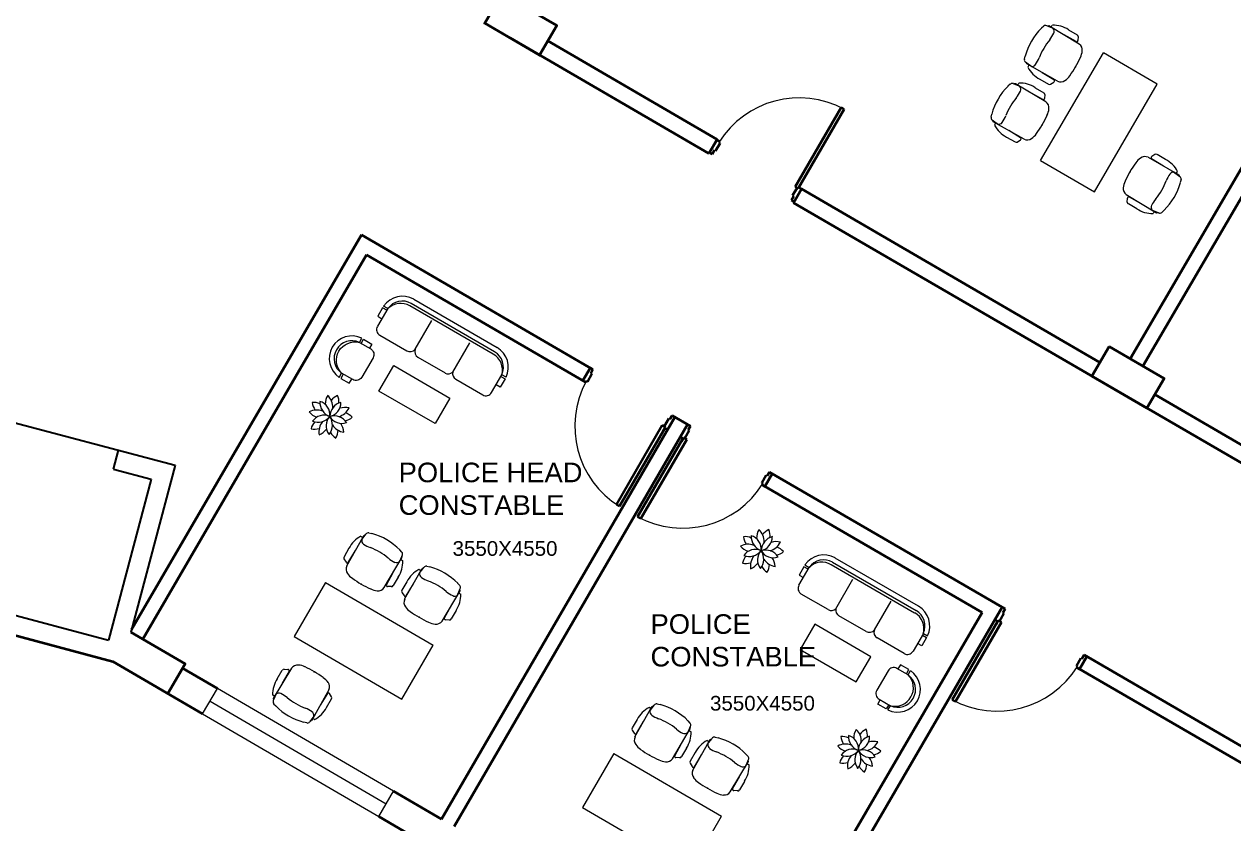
# Model space of a CAD drawing. Header units: millimetres. Extents: x 3079 to 579737, y 1565 to 1161826.
# Drawn here: x 114324 to 126676, y 562230 to 570390 of the extents above; entities that cross this region are included whole.
import ezdxf

# ---------------------------------------------------------------- set-up
doc = ezdxf.new("R2010")
doc.units = ezdxf.units.MM
for name, color, linetype, lineweight in [('1', 7, 'Continuous', 35), ('A_COL', 250, 'Continuous', 40), ('A_ELE1', 250, 'Continuous', 20), ('A_WIN-DOR', 250, 'Continuous', 30), ('IG-Area', 250, 'Continuous', 30), ('SILL', 251, 'Continuous', 18), ('WINDOW', 252, 'Continuous', 15)]:
    doc.layers.add(name, color=color, linetype=linetype, lineweight=lineweight)
doc.layers.add('FURNITURE', color=253, linetype='Continuous', lineweight=5, transparency=0.05)
doc.layers.add('TREES', color=72, linetype='Continuous', lineweight=5, transparency=0.05)
doc.styles.get("Standard").update_dxf_attribs({"font": 'arial.ttf'})

msp = doc.modelspace()

# ---------------------------------------------------------------- linework, layer by layer
for p, q in [((113838, 566422), (115867, 565883)), ((115236, 565844), (115287, 566037)), ((115236, 565844), (115623, 565741)), ((115867, 565883), (115414, 564177)), ((115623, 565741), (115186, 564098)), ((113446, 564561), (115186, 564098)), ((114516, 564069), (114516, 564069)), ((114516, 564069), (114516, 564069)), ((115231, 563879), (115231, 563879)), ((115231, 563879), (115231, 563879))]:
    msp.add_line(p, q)
at = {"layer": '1'}
for p, q in [((125627, 566971), (129049, 572839)), ((119159, 570325), (119159, 570324)), ((119289, 570249), (121321, 569069)), ((119591, 570072), (119677, 570219)), ((119677, 570219), (121405, 569212)), ((125757, 566896), (127397, 569707)), ((121321, 569069), (121405, 569212)), ((122185, 568566), (122269, 568709)), ((122269, 568709), (125316, 566934)), ((122185, 568566), (132065, 562826)), ((117770, 568237), (115421, 564206)), ((117770, 568237), (120137, 566863)), ((117824, 568032), (115537, 564106)), ((117824, 568032), (120062, 566733)), ((125451, 566669), (125451, 566669)), ((125581, 566593), (125581, 566593)), ((125878, 566607), (129637, 564417)), ((118588, 562268), (120974, 566376)), ((120946, 566392), (121132, 566284)), ((120871, 566263), (120899, 566246)), ((118719, 562192), (121029, 566171)), ((121029, 566171), (121057, 566155)), ((121941, 565814), (124320, 564433)), ((121866, 565685), (124115, 564378)), ((111365, 564907), (115231, 563879)), ((124115, 564378), (121819, 560442)), ((124320, 564433), (121949, 560366)), ((124320, 564433), (124348, 564416)), ((124245, 564303), (124273, 564287)), ((115231, 563879), (116147, 563345)), ((115231, 563879), (115231, 563879)), ((125157, 563946), (132968, 559410)), ((115943, 563811), (116298, 563604)), ((125081, 563817), (132762, 559356)), ((118098, 562554), (118588, 562268)), ((117947, 562295), (119747, 561245))]:
    msp.add_line(p, q, dxfattribs=at)
at = {"layer": 'A_COL'}
for points in [[(119206, 570702), (119030, 570400), (119591, 570072), (119767, 570375)], [(125411, 567097), (125235, 566795), (125796, 566468), (125973, 566770)]]:
    msp.add_lwpolyline(points, close=True, dxfattribs=at)
for points in [[(115792, 563551), (115969, 563854), (115414, 564177)], [(115231, 563879), (115231, 563879)]]:
    msp.add_lwpolyline(points, dxfattribs=at)
at = {"layer": 'A_ELE1', "transparency": 33554687}
for centre, start, end in [((122244, 568671), 61.5925, 148.1083), ((120917, 566284), 151.5927, 238.1085), ((121053, 566206), 241.5925, 328.1083), ((124268, 564338), 241.5978, 328.1136)]:
    msp.add_arc(centre, 966, start, end, dxfattribs=at)
at = {"layer": 'A_WIN-DOR', "transparency": 33554687}
for p, q in [((122202, 568729), (122672, 569538)), ((122234, 568711), (122704, 569520)), ((121404, 569210), (121329, 569080)), ((121431, 569192), (121403, 569208)), ((121424, 569181), (121431, 569192)), ((121355, 569063), (121378, 569102)), ((121378, 569102), (121390, 569095)), ((121390, 569095), (121436, 569174)), ((122176, 568639), (122222, 568718)), ((122268, 568706), (122192, 568576)), ((122240, 568722), (122257, 568751)), ((122240, 568722), (122268, 568706)), ((122165, 568592), (122188, 568632)), ((122192, 568576), (122165, 568592)), ((122188, 568632), (122176, 568639)), ((120033, 566748), (120108, 566877)), ((120137, 566863), (120114, 566823)), ((120061, 566733), (120034, 566749)), ((120068, 566744), (120061, 566733)), ((120125, 566816), (120080, 566737)), ((120114, 566823), (120125, 566816)), ((120911, 566360), (120865, 566281)), ((120898, 566247), (120974, 566376)), ((120923, 566353), (120911, 566360)), ((120946, 566392), (120923, 566353)), ((120974, 566376), (120946, 566392)), ((120845, 566292), (120376, 565483)), ((120877, 566274), (120407, 565464)), ((120871, 566263), (120854, 566234)), ((120871, 566263), (120898, 566247)), ((121029, 566171), (121104, 566300)), ((121121, 566238), (121075, 566159)), ((121104, 566300), (121132, 566284)), ((121132, 566284), (121109, 566245)), ((121109, 566245), (121121, 566238)), ((121063, 566166), (120593, 565356)), ((121095, 566147), (120625, 565339)), ((121057, 566155), (121029, 566171)), ((121057, 566155), (121040, 566126)), ((121907, 565782), (121861, 565703)), ((121893, 565667), (121968, 565797)), ((121918, 565775), (121907, 565782)), ((121941, 565814), (121918, 565775)), ((121873, 565696), (121866, 565685)), ((121866, 565685), (121894, 565668)), ((124245, 564303), (124320, 564433)), ((124337, 564370), (124291, 564291)), ((124320, 564433), (124348, 564416)), ((124348, 564416), (124325, 564377)), ((124325, 564377), (124337, 564370)), ((124279, 564298), (123809, 563488)), ((124311, 564280), (123841, 563471)), ((124273, 564287), (124245, 564303)), ((124273, 564287), (124256, 564258)), ((125122, 563914), (125077, 563835)), ((125109, 563799), (125184, 563929)), ((125134, 563907), (125122, 563914)), ((125157, 563946), (125134, 563907)), ((125088, 563828), (125082, 563817)), ((125082, 563817), (125110, 563801))]:
    msp.add_line(p, q, dxfattribs=at)
at = {"layer": 'A_WIN-DOR'}
for p, q in [((122704, 569520), (122672, 569538)), ((121328, 569079), (121355, 569063)), ((120109, 566879), (120137, 566863)), ((121969, 565798), (121941, 565814)), ((120407, 565464), (120376, 565483)), ((120593, 565356), (120625, 565339)), ((125185, 563930), (125157, 563946)), ((123809, 563488), (123841, 563471))]:
    msp.add_line(p, q, dxfattribs=at)
at = {"layer": 'A_WIN-DOR', "transparency": 33554687}
for points in [[(121424, 569181), (121436, 569174)], [(122234, 568711), (122202, 568729)], [(120068, 566744), (120080, 566737)], [(120877, 566274), (120845, 566292)], [(121063, 566166), (121095, 566147)], [(121873, 565696), (121861, 565703)], [(124279, 564298), (124311, 564280)], [(125088, 563828), (125077, 563835)]]:
    msp.add_lwpolyline(points, dxfattribs=at)
at = {"layer": 'FURNITURE'}
for p, q in [((124743, 570370), (124719, 570348)), ((124849, 570342), (124775, 570374)), ((124796, 570374), (124782, 570371)), ((125106, 570187), (124796, 570374)), ((124820, 570360), (124831, 570379)), ((124997, 570332), (125085, 570281)), ((125075, 570212), (124951, 570281)), ((125096, 570263), (125093, 570224)), ((124546, 570032), (124553, 570064)), ((124712, 568997), (125354, 570098)), ((125904, 569777), (125354, 570098)), ((124622, 569953), (124558, 570002)), ((124569, 569984), (124565, 569997)), ((124883, 569806), (124569, 569984)), ((124592, 569970), (124581, 569950)), ((124704, 569829), (124792, 569778)), ((124847, 569820), (124726, 569894)), ((124813, 569777), (124845, 569799)), ((124402, 569778), (124378, 569756)), ((124508, 569750), (124434, 569782)), ((124455, 569782), (124441, 569779)), ((124765, 569596), (124455, 569782)), ((124479, 569768), (124490, 569788)), ((124735, 569620), (124611, 569689)), ((124657, 569741), (124744, 569689)), ((125262, 568677), (125904, 569777)), ((124755, 569671), (124752, 569632)), ((124205, 569440), (124212, 569472)), ((124281, 569362), (124217, 569410)), ((124228, 569392), (124224, 569406)), ((124542, 569214), (124228, 569392)), ((124251, 569378), (124240, 569359)), ((124507, 569229), (124385, 569303)), ((124363, 569237), (124451, 569187)), ((124472, 569185), (124505, 569208)), ((125880, 569059), (125847, 569037)), ((125989, 569007), (125901, 569058)), ((124712, 568997), (125262, 568677)), ((125809, 569030), (126124, 568852)), ((125845, 569016), (125967, 568942)), ((126070, 568883), (126135, 568834)), ((126100, 568866), (126112, 568886)), ((126124, 568852), (126128, 568839)), ((126147, 568804), (126139, 568773)), ((125587, 568649), (125897, 568462)), ((125597, 568573), (125600, 568612)), ((125617, 568625), (125741, 568555)), ((125695, 568504), (125608, 568555)), ((125844, 568494), (125918, 568462)), ((125873, 568476), (125861, 568457)), ((125897, 568462), (125910, 568465)), ((125950, 568466), (125974, 568488)), ((118305, 567579), (119157, 567086)), ((118040, 567484), (117935, 567303)), ((118040, 567484), (117997, 567509)), ((119117, 567018), (118266, 567512)), ((119132, 567043), (118280, 567536)), ((118320, 567070), (118489, 567361)), ((117959, 567212), (118234, 567053)), ((117750, 567138), (117775, 567182)), ((118704, 566835), (118878, 567135)), ((118348, 566987), (118625, 566826)), ((117950, 566642), (118100, 566901)), ((118100, 566901), (118673, 566568)), ((117543, 566781), (117568, 566824)), ((118735, 566762), (119010, 566603)), ((119100, 566627), (119206, 566808)), ((119249, 566783), (119206, 566808)), ((118524, 566310), (117950, 566642)), ((118673, 566568), (118524, 566310)), ((117621, 564855), (117798, 565170)), ((117785, 565146), (117765, 565157)), ((117768, 565116), (117817, 565181)), ((117798, 565170), (117812, 565174)), ((117847, 565193), (117878, 565185)), ((117643, 565035), (117593, 564947)), ((117635, 564891), (117709, 565012)), ((118184, 564996), (118163, 565020)), ((117592, 564926), (117614, 564893)), ((118002, 564633), (118188, 564943)), ((118157, 564890), (118189, 564964)), ((118175, 564919), (118194, 564907)), ((118188, 564943), (118185, 564956)), ((122303, 564865), (122346, 564840)), ((122572, 564868), (123424, 564375)), ((122586, 564892), (123438, 564400)), ((123463, 564443), (122611, 564935)), ((118026, 564663), (118095, 564787)), ((118147, 564741), (118095, 564654)), ((118212, 564514), (118390, 564829)), ((118376, 564806), (118357, 564817)), ((118360, 564776), (118408, 564840)), ((118390, 564829), (118404, 564833)), ((118438, 564852), (118470, 564845)), ((122241, 564658), (122346, 564840)), ((117404, 564685), (117083, 564135)), ((117404, 564685), (118504, 564044)), ((118078, 564643), (118038, 564646)), ((118235, 564694), (118185, 564606)), ((118227, 564550), (118301, 564672)), ((118749, 564549), (118781, 564623)), ((118776, 564655), (118754, 564679)), ((118780, 564602), (118777, 564616)), ((122619, 564418), (122793, 564719)), ((118184, 564585), (118206, 564552)), ((118594, 564292), (118780, 564602)), ((118766, 564578), (118786, 564567)), ((122541, 564409), (122266, 564568)), ((123014, 564202), (123183, 564494)), ((118618, 564323), (118687, 564447)), ((118739, 564401), (118687, 564313)), ((118670, 564302), (118630, 564305)), ((122403, 564259), (122254, 564000)), ((122977, 563927), (122403, 564259)), ((122928, 564185), (122651, 564345)), ((117083, 564135), (118184, 563494)), ((123317, 563960), (123042, 564119)), ((123513, 564166), (123408, 563984)), ((123513, 564166), (123556, 564141)), ((118184, 563494), (118504, 564044)), ((122254, 564000), (122828, 563669)), ((122828, 563669), (122977, 563927)), ((117055, 563810), (116869, 563501)), ((116911, 563702), (116962, 563789)), ((117031, 563780), (116962, 563656)), ((116980, 563801), (117019, 563797)), ((123358, 563742), (123383, 563785)), ((116883, 563524), (116864, 563536)), ((116901, 563554), (116869, 563479)), ((116869, 563501), (116872, 563487)), ((117437, 563588), (117259, 563273)), ((117423, 563552), (117349, 563431)), ((117414, 563408), (117465, 563497)), ((117466, 563517), (117444, 563550)), ((116873, 563447), (116895, 563424)), ((120566, 563107), (120743, 563422)), ((120729, 563398), (120710, 563410)), ((120713, 563368), (120761, 563433)), ((120743, 563422), (120757, 563426)), ((120791, 563445), (120823, 563438)), ((123151, 563384), (123176, 563427)), ((117211, 563251), (117180, 563258)), ((117290, 563327), (117241, 563262)), ((117259, 563273), (117246, 563269)), ((117273, 563297), (117293, 563286)), ((120588, 563287), (120538, 563199)), ((120580, 563143), (120654, 563264)), ((121129, 563249), (121108, 563272)), ((120537, 563178), (120559, 563145)), ((120948, 562885), (121134, 563196)), ((121102, 563142), (121134, 563217)), ((121120, 563172), (121139, 563160)), ((121134, 563196), (121130, 563209)), ((120972, 562916), (121041, 563040)), ((121158, 562767), (121336, 563083)), ((121322, 563059), (121302, 563070)), ((121305, 563029), (121354, 563093)), ((121336, 563083), (121349, 563087)), ((121384, 563105), (121415, 563098)), ((120349, 562937), (120030, 562387)), ((120349, 562937), (121451, 562298)), ((121023, 562895), (120984, 562898)), ((121093, 562994), (121041, 562907)), ((121181, 562947), (121130, 562859)), ((121173, 562803), (121246, 562925)), ((121722, 562909), (121700, 562933)), ((121129, 562838), (121152, 562805)), ((121540, 562546), (121726, 562856)), ((121694, 562803), (121726, 562877)), ((121712, 562832), (121732, 562821)), ((121726, 562856), (121723, 562870)), ((121564, 562576), (121633, 562700)), ((121685, 562654), (121633, 562567)), ((121616, 562556), (121576, 562559)), ((120030, 562387), (121131, 561747)), ((121131, 561747), (121451, 562298))]:
    msp.add_line(p, q, dxfattribs=at)
for points in [[(118030, 567467), (117987, 567492), (117937, 567406), (117980, 567381)], [(117767, 567129), (117792, 567172), (117878, 567122), (117853, 567079)], [(117585, 566814), (117560, 566771), (117646, 566721), (117671, 566764)], [(119196, 566791), (119239, 566766), (119189, 566680), (119146, 566705)], [(122336, 564823), (122293, 564847), (122243, 564761), (122287, 564736)], [(123503, 564148), (123546, 564124), (123496, 564037), (123453, 564062)], [(123340, 563752), (123365, 563795), (123279, 563845), (123254, 563802)], [(123159, 563437), (123134, 563394), (123048, 563444), (123073, 563487)]]:
    msp.add_lwpolyline(points, dxfattribs=at)
for points in [[(117568, 566824, -0.755929), (117750, 567138, -0.755929)], [(117750, 567138), (117865, 567072, -0.414214), (117889, 566981), (117773, 566782, -0.414214), (117682, 566758), (117568, 566824)], [(123358, 563742), (123243, 563808, 0.414214), (123152, 563784), (123037, 563584, 0.414214), (123061, 563494), (123176, 563427)], [(123176, 563427, 0.755929), (123358, 563742, 0.755929)]]:
    msp.add_lwpolyline(points, format="xyb", dxfattribs=at)
for centre, radius, start, end in [((125160, 569900), 628, 134.5588, 164.9373), ((124761, 570349), 28.4, 62.4511, 131.596), ((124560, 570435), 318, 320.1727, 334.3371), ((124840, 570092), 288, 56.7786, 91.6907), ((124806, 570317), 45.2, 334.3358, 40.2095), ((124806, 570317), 45.2, 334.3358, 40.2095), ((125297, 569820), 641, 140.1728, 159.3233), ((125081, 570223), 12.2, 243.6198, 3.1725), ((125078, 570264), 17.9, 356.9193, 68.0743), ((125064, 570126), 74.1, 352.5369, 55.5567), ((124399, 570159), 318, 325.159, 339.3234), ((124135, 570498), 1080, 324.0195, 335.4767), ((124964, 570132), 174, 331.911, 355.0178), ((124573, 570026), 28.4, 167.9001, 237.045), ((124835, 570085), 288, 207.8054, 242.7175), ((124623, 570004), 45.2, 259.2866, 325.1603), ((124841, 569810), 12.2, 296.3237, 55.8764), ((124916, 569873), 74.1, 243.9395, 306.9592), ((124862, 569957), 174, 304.4784, 327.5852), ((124819, 569309), 628, 134.5588, 164.9373), ((124421, 569757), 28.4, 62.4511, 131.596), ((124219, 569843), 318, 320.1727, 334.3371), ((124499, 569500), 288, 56.7786, 91.6907), ((124465, 569725), 45.2, 334.3358, 40.2095), ((124465, 569725), 45.2, 334.3358, 40.2095), ((124737, 569672), 17.9, 356.9193, 68.0743), ((124803, 569792), 17.9, 231.4218, 302.5768), ((124956, 569229), 641, 140.1728, 159.3233), ((124740, 569631), 12.2, 243.6198, 3.1725), ((124723, 569535), 74.1, 352.5369, 55.5567), ((124233, 569435), 28.4, 167.9001, 237.045), ((124058, 569567), 318, 325.159, 339.3234), ((123795, 569906), 1080, 324.0195, 335.4767), ((124623, 569540), 174, 331.911, 355.0178), ((124495, 569493), 288, 207.8054, 242.7175), ((124282, 569412), 45.2, 259.2866, 325.1603), ((124462, 569201), 17.9, 231.4218, 302.5768), ((124500, 569218), 12.2, 296.3237, 55.8764), ((124575, 569281), 74.1, 243.9395, 306.9592), ((124521, 569365), 174, 304.4784, 327.5852), ((125889, 569044), 17.9, 51.4218, 122.5768), ((126557, 568338), 1080, 144.0195, 155.4767), ((125831, 568879), 174, 124.4784, 147.5852), ((125777, 568963), 74.1, 63.9395, 126.9592), ((125852, 569026), 12.2, 116.3237, 235.8764), ((125857, 568751), 288, 27.8054, 62.7175), ((126293, 568677), 318, 145.159, 159.3234), ((126070, 568832), 45.2, 79.2866, 145.1603), ((126119, 568810), 28.4, 347.9001, 57.045), ((125729, 568704), 174, 151.911, 175.0178), ((125629, 568710), 74.1, 172.5369, 235.5567), ((125396, 569016), 641, 320.1728, 339.3233), ((125533, 568936), 628, 314.5588, 344.9373), ((125614, 568572), 17.9, 176.9193, 248.0743), ((125612, 568614), 12.2, 63.6198, 183.1725), ((126132, 568401), 318, 140.1727, 154.3371), ((125853, 568744), 288, 236.7786, 271.6907), ((125887, 568520), 45.2, 154.3358, 220.2095), ((125887, 568520), 45.2, 154.3358, 220.2095), ((125931, 568487), 28.4, 242.4511, 311.596), ((118189, 567379), 232, 59.8887, 145.7927), ((118189, 567379), 182, 59.8887, 144.6728), ((118171, 567348), 189, 59.8887, 134.0621), ((117673, 566973), 232, 63.9847, 235.7927), ((117992, 567269), 66.3, 149.8887, 239.8887), ((117673, 566973), 182, 65.1046, 234.6728), ((119040, 566885), 232, 333.9847, 59.8887), ((118267, 567110), 66.3, 239.8887, 323.0948), ((118381, 567044), 66.3, 156.6826, 239.8887), ((119023, 566855), 189, 345.7153, 59.8887), ((119040, 566885), 182, 335.1046, 59.8887), ((118658, 566883), 66.3, 239.8887, 313.3652), ((118768, 566819), 66.3, 166.4122, 239.8887), ((119043, 566660), 66.3, 239.8887, 329.8887), ((117899, 564903), 288, 117.8311, 152.7432), ((117818, 565115), 45.2, 169.3123, 235.186), ((117841, 565165), 28.4, 77.9258, 147.0707), ((117715, 564578), 628, 44.5845, 74.963), ((117973, 565339), 318, 235.1847, 249.3491), ((117635, 564442), 641, 50.1985, 69.349), ((118163, 564977), 28.4, 332.4768, 41.6217), ((117607, 564935), 17.9, 141.4475, 212.6025), ((117687, 564822), 74.1, 153.9652, 216.9849), ((117625, 564898), 12.2, 206.3493, 325.902), ((118250, 565178), 318, 230.1984, 244.3628), ((118131, 564933), 45.2, 244.3615, 310.2352), ((118131, 564933), 45.2, 244.3615, 310.2352), ((117906, 564899), 288, 326.8043, 1.7164), ((122495, 564735), 232, 59.9761, 145.88), ((122495, 564735), 182, 59.9761, 144.7602), ((122478, 564704), 189, 59.9761, 134.1495), ((117771, 564877), 174, 214.504, 237.6108), ((118491, 564562), 288, 117.8311, 152.7432), ((118410, 564775), 45.2, 169.3123, 235.186), ((118565, 564999), 318, 235.1847, 249.3491), ((118433, 564824), 28.4, 77.9258, 147.0707), ((118307, 564238), 628, 44.5845, 74.963), ((118312, 565603), 1080, 234.0451, 245.5023), ((117947, 564774), 174, 241.9366, 265.0434), ((117941, 564675), 74.1, 262.5626, 325.5823), ((118037, 564657), 12.2, 153.6454, 273.1981), ((118079, 564660), 17.9, 266.945, 338.1), ((118227, 564101), 641, 50.1985, 69.349), ((118755, 564637), 28.4, 332.4768, 41.6217), ((122299, 564625), 66.3, 149.9761, 239.9761), ((118199, 564595), 17.9, 141.4475, 212.6025), ((118279, 564482), 74.1, 153.9652, 216.9849), ((118217, 564557), 12.2, 206.3493, 325.902), ((118841, 564838), 318, 230.1984, 244.3628), ((118723, 564592), 45.2, 244.3615, 310.2352), ((118723, 564592), 45.2, 244.3615, 310.2352), ((118498, 564558), 288, 326.8043, 1.7164), ((118363, 564536), 174, 214.504, 237.6108), ((118904, 565263), 1080, 234.0451, 245.5023), ((122574, 564466), 66.3, 239.9761, 313.4526), ((122684, 564403), 66.3, 166.4995, 239.9761), ((123330, 564212), 189, 345.8027, 59.9761), ((123347, 564242), 182, 335.192, 59.9761), ((123347, 564242), 232, 334.0721, 59.9761), ((118539, 564434), 174, 241.9366, 265.0434), ((118533, 564334), 74.1, 262.5626, 325.5823), ((118629, 564317), 12.2, 153.6454, 273.1981), ((118671, 564320), 17.9, 266.945, 338.1), ((122961, 564242), 66.3, 239.9761, 323.1822), ((123075, 564176), 66.3, 156.77, 239.9761), ((123350, 564017), 66.3, 239.9761, 329.9761), ((116979, 563783), 17.9, 86.945, 158.1), ((117020, 563786), 12.2, 333.6454, 93.1981), ((117117, 563768), 74.1, 82.5626, 145.5823), ((117111, 563669), 174, 61.9366, 85.0434), ((116746, 562840), 1080, 54.0451, 65.5023), ((123252, 563593), 232, 244.0721, 55.88), ((117151, 563544), 288, 146.8043, 181.7164), ((117286, 563566), 174, 34.504, 57.6108), ((117370, 563621), 74.1, 333.9652, 36.9849), ((123252, 563593), 182, 245.192, 54.7602), ((116927, 563510), 45.2, 64.3615, 130.2352), ((116927, 563510), 45.2, 64.3615, 130.2352), ((116808, 563265), 318, 50.1984, 64.3628), ((117422, 564002), 641, 230.1985, 249.349), ((117433, 563545), 12.2, 26.3493, 145.902), ((117451, 563508), 17.9, 321.4475, 32.6025), ((116895, 563466), 28.4, 152.4768, 221.6217), ((117343, 563865), 628, 224.5845, 254.963), ((117084, 563104), 318, 55.1847, 69.3491), ((117158, 563540), 288, 297.8311, 332.7432), ((120845, 563155), 288, 117.9184, 152.8306), ((120763, 563368), 45.2, 169.3996, 235.2734), ((120786, 563417), 28.4, 78.0131, 147.158), ((120661, 562831), 628, 44.6718, 75.0504), ((117217, 563278), 28.4, 257.9258, 327.0707), ((117239, 563328), 45.2, 349.3123, 55.186), ((120918, 563592), 318, 235.272, 249.4365), ((120581, 562694), 641, 50.2858, 69.4364), ((121108, 563230), 28.4, 332.5642, 41.7091), ((120552, 563187), 17.9, 141.5349, 212.6898), ((120570, 563150), 12.2, 206.4367, 325.9894), ((121194, 563431), 318, 230.2857, 244.4502), ((121076, 563186), 45.2, 244.4488, 310.3226), ((121076, 563186), 45.2, 244.4488, 310.3226), ((120852, 563151), 288, 326.8916, 1.8038), ((120633, 563075), 74.1, 154.0525, 217.0722), ((120717, 563129), 174, 214.5914, 237.6982), ((121437, 562816), 288, 117.9184, 152.8306), ((121356, 563028), 45.2, 169.3996, 235.2734), ((121378, 563078), 28.4, 78.0131, 147.158), ((121253, 562491), 628, 44.6718, 75.0504), ((121256, 563856), 1080, 234.1325, 245.5897), ((120887, 562927), 74.1, 262.65, 325.6697), ((120983, 562910), 12.2, 153.7328, 273.2855), ((121024, 562913), 17.9, 267.0324, 338.1873), ((121510, 563252), 318, 235.272, 249.4365), ((121174, 562354), 641, 50.2858, 69.4364), ((121701, 562890), 28.4, 332.5642, 41.7091), ((120892, 563027), 174, 242.024, 265.1308), ((121144, 562848), 17.9, 141.5349, 212.6898), ((121162, 562810), 12.2, 206.4367, 325.9894), ((121225, 562735), 74.1, 154.0525, 217.0722), ((121787, 563092), 318, 230.2857, 244.4502), ((121669, 562846), 45.2, 244.4488, 310.3226), ((121669, 562846), 45.2, 244.4488, 310.3226), ((121444, 562812), 288, 326.8916, 1.8038), ((121309, 562789), 174, 214.5914, 237.6982), ((121849, 563517), 1080, 234.1325, 245.5897), ((121485, 562687), 174, 242.024, 265.1308), ((121479, 562588), 74.1, 262.65, 325.6697), ((121575, 562571), 12.2, 153.7328, 273.2855), ((121617, 562573), 17.9, 267.0324, 338.1873)]:
    msp.add_arc(centre, radius, start, end, dxfattribs=at)
for p in [(125068, 569954), (124727, 569362), (125625, 568882), (117769, 564670), (118360, 564330), (117289, 563773), (120714, 562923), (121307, 562583)]:
    msp.add_point(p, dxfattribs=at)
at = {"layer": 'SILL'}
for p, q in [((118098, 562554), (116298, 563604)), ((116147, 563345), (117947, 562295))]:
    msp.add_line(p, q, dxfattribs=at)
at = {"layer": 'TREES'}
for centre, radius, start, end in [((117580, 566505), 180, 149.0178, 179.3808), ((117311, 566477), 166, 357.0201, 46.489), ((117631, 566400), 224, 118.0982, 139.2391), ((117400, 566538), 140, 351.3963, 25.1353), ((117284, 566385), 140, 63.3963, 97.1353), ((117488, 566563), 224, 190.0982, 211.2391), ((117499, 566527), 153, 176.6638, 250.4036), ((117307, 566400), 141, 352.9324, 74.135), ((117420, 566521), 141, 280.9324, 2.135), ((117600, 566378), 153, 104.6638, 178.4036), ((117495, 566541), 166, 285.0201, 334.489), ((117605, 566294), 180, 77.0178, 107.3808), ((117315, 566282), 166, 69.0201, 118.489), ((117372, 566546), 180, 221.0178, 251.3808), ((117387, 566254), 141, 64.9324, 146.135), ((117326, 566476), 153, 248.6638, 322.4036), ((117550, 566286), 141, 136.9324, 218.135), ((117321, 566296), 153, 320.6638, 34.4036), ((117491, 566235), 153, 32.6638, 106.4036), ((117571, 566451), 141, 208.9324, 290.135), ((117581, 566476), 140, 279.3963, 313.1353), ((117521, 566213), 224, 46.0982, 67.2391), ((117394, 566228), 140, 135.3963, 169.1353), ((117288, 566476), 224, 262.0982, 283.2391), ((117502, 566225), 166, 141.0201, 190.489), ((117268, 566361), 180, 293.0178, 323.3808), ((117578, 566284), 140, 207.3963, 241.1353), ((117613, 566386), 166, 213.0201, 262.489), ((117309, 566260), 224, 334.0982, 355.2391), ((117412, 566206), 180, 5.0178, 35.3808), ((121988, 565134), 180, 149.1052, 179.4682), ((121719, 565106), 166, 357.1075, 46.5764), ((122040, 565029), 224, 118.1856, 139.3265), ((121807, 565167), 140, 351.4837, 25.2226), ((121692, 565014), 140, 63.4837, 97.2226), ((121895, 565192), 224, 190.1856, 211.3265), ((121907, 565156), 153, 176.7511, 250.4909), ((121715, 565028), 141, 353.0197, 74.2223), ((121828, 565150), 141, 281.0197, 2.2223), ((122009, 565007), 153, 104.7511, 178.4909), ((122013, 564923), 180, 77.1052, 107.4682), ((121723, 564910), 166, 69.1075, 118.5764), ((121780, 565175), 180, 221.1052, 251.4682), ((121796, 564883), 141, 65.0197, 146.2223), ((121734, 565104), 153, 248.7511, 322.4909), ((121959, 564915), 141, 137.0197, 218.2223), ((121729, 564924), 153, 320.7511, 34.4909), ((121899, 564864), 153, 32.7511, 106.4909), ((121979, 565080), 141, 209.0197, 290.2223), ((121903, 565170), 166, 285.1075, 334.5764), ((121989, 565105), 140, 279.4837, 313.2226), ((121929, 564841), 224, 46.1856, 67.3265), ((121803, 564857), 140, 135.4837, 169.2226), ((121696, 565105), 224, 262.1856, 283.3265), ((121911, 564854), 166, 141.1075, 190.5764), ((121676, 564990), 180, 293.1052, 323.4682), ((122022, 565015), 166, 213.1075, 262.5764), ((121717, 564888), 224, 334.1856, 355.3265), ((121821, 564834), 180, 5.1052, 35.4682), ((121986, 564913), 140, 207.4837, 241.2226), ((122981, 563092), 180, 149.1052, 179.4682), ((122713, 563064), 166, 357.1075, 46.5764), ((123033, 562988), 224, 118.1856, 139.3265), ((122801, 563126), 140, 351.4837, 25.2226), ((122717, 562869), 166, 69.1075, 118.5764), ((122774, 563133), 180, 221.1052, 251.4682), ((122686, 562972), 140, 63.4837, 97.2226), ((122889, 563151), 224, 190.1856, 211.3265), ((122709, 562987), 141, 353.0197, 74.2223), ((122900, 563114), 153, 176.7511, 250.4909), ((122822, 563108), 141, 281.0197, 2.2223), ((123002, 562966), 153, 104.7511, 178.4909), ((122897, 563129), 166, 285.1075, 334.5764), ((123007, 562882), 180, 77.1052, 107.4682), ((122923, 562800), 224, 46.1856, 67.3265), ((122796, 562816), 140, 135.4837, 169.2226), ((122790, 562842), 141, 65.0197, 146.2223), ((122728, 563063), 153, 248.7511, 322.4909), ((122904, 562813), 166, 141.1075, 190.5764), ((122953, 562874), 141, 137.0197, 218.2223), ((122723, 562883), 153, 320.7511, 34.4909), ((122893, 562823), 153, 32.7511, 106.4909), ((122973, 563038), 141, 209.0197, 290.2223), ((123015, 562974), 166, 213.1075, 262.5764), ((122814, 562793), 180, 5.1052, 35.4682), ((122983, 563064), 140, 279.4837, 313.2226), ((122690, 563064), 224, 262.1856, 283.3265), ((122670, 562948), 180, 293.1052, 323.4682), ((122980, 562872), 140, 207.4837, 241.2226), ((122711, 562847), 224, 334.1856, 355.3265)]:
    msp.add_arc(centre, radius, start, end, dxfattribs=at)
at = {"layer": 'WINDOW'}
for p, q in [((116147, 563345), (116298, 563604)), ((116223, 563474), (118023, 562424)), ((117947, 562295), (118098, 562554))]:
    msp.add_line(p, q, dxfattribs=at)

# ---------------------------------------------------------------- texts
at = {"layer": 'IG-Area', "attachment_point": 1}
for s, insert, char_height in [('{\\H0.66667x;POLICE HEAD \\PCONSTABLE} ', (118151, 565910), 300), ('3550X4550', (118702, 565108), 150), ('{\\H0.66667x;POLICE  \\PCONSTABLE} ', (120725, 564361), 300), ('3550X4550', (121333, 563527), 150)]:
    msp.add_mtext_dynamic_manual_height_columns(s, width=38356.19, gutter_width=12.5, heights=[0], dxfattribs=dict(at, insert=insert, char_height=char_height))

doc.saveas('drawing.dxf')
